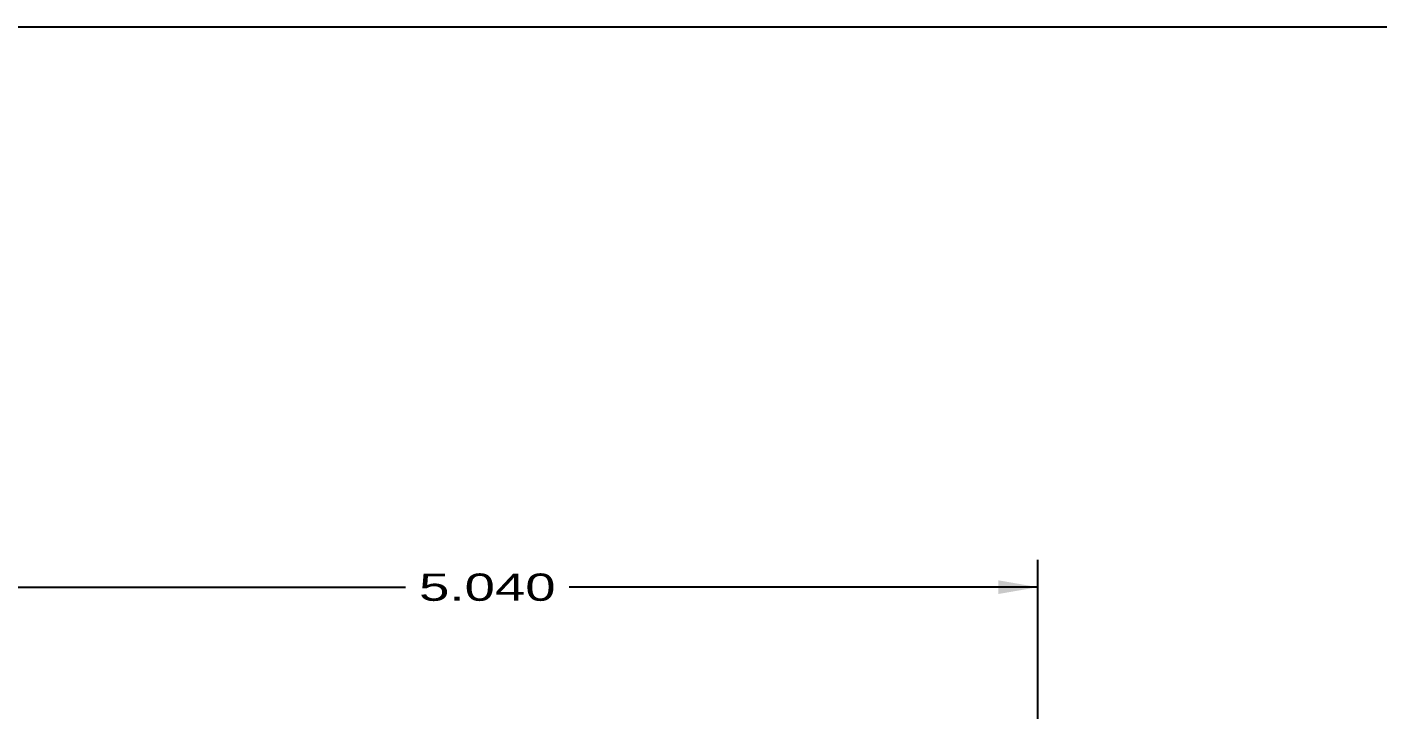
# Model space of a CAD drawing. Header units: inches. Extents: x 0 to 22, y 0 to 17.
# Drawn here: x 3.3 to 9.49, y 13.88 to 17 of the extents above; entities that cross this region are included whole.
import ezdxf
from ezdxf.enums import TextEntityAlignment as Align

# ---------------------------------------------------------------- set-up
doc = ezdxf.new("R2010")
doc.units = ezdxf.units.IN
doc.header["$LTSCALE"] = 1.21
doc.header["$MEASUREMENT"] = 0
doc.layers.get('0').update_dxf_attribs({"linetype": 'CONTINUOUS'})
doc.dimstyles.new('DIMSTYLE_1', dxfattribs={"dimtxt": 0.125, "dimasz": 0.18, "dimexe": 0.125, "dimexo": 0.0625, "dimgap": 0.0625, "dimtad": 0, "dimtih": 1, "dimtoh": 1, "dimdec": 3, "dimzin": 4, "dimdsep": 46, "dimtxsty": 'Standard', "dimblk": '_FILLED', "dimblk1": '_FILLED', "dimblk2": '_FILLED', "dimcen": 0.09, "dimadec": 0, "dimazin": 0, "dimtp": 0.001, "dimtm": 0.001, "dimtfac": 1, "dimtdec": 3, "dimtofl": 0, "dimtmove": 0, "dimatfit": 3, "dimldrblk": '_FILLED', "dimfxl": 0, "dimtolj": 1, "dimtzin": 4, "dimarcsym": 0})

# ---------------------------------------------------------------- blocks, each defined once
blk = doc.blocks.new('_FILLED')
at = {"color": 0, "linetype": 'ByBlock'}
blk.add_solid([(0, 0), (-1, 0.174), (-1, -0.174)], dxfattribs=at)
blk = doc.blocks.new('*D1')
at = {"color": 2, "linetype": 'Continuous'}
for p, q in [((2.8925, 12.4221), (2.8925, 14.5592)), ((7.9324, 12.4221), (7.9324, 14.5592)), ((2.8925, 14.4342), (5.0374, 14.4342)), ((7.9324, 14.4342), (5.7874, 14.4342))]:
    blk.add_line(p, q, dxfattribs=at)
at = {"color": 2, "linetype": 'Continuous', "xscale": 0.18, "yscale": 0.18, "zscale": 0.18, "rotation": 180}
blk.add_blockref('_FILLED', (2.8925, 14.4342), dxfattribs=at)
at = {"color": 2, "linetype": 'Continuous', "xscale": 0.18, "yscale": 0.18, "zscale": 0.18}
blk.add_blockref('_FILLED', (7.9324, 14.4342), dxfattribs=at)
at = {"color": 2, "linetype": 'Continuous', "width": 1.249576}
blk.add_text('5.040', height=0.125, dxfattribs=at).set_placement((5.0999, 14.3717), (5.7249, 14.3717), align=Align.FIT)

msp = doc.modelspace()

# ---------------------------------------------------------------- linework, layer by layer
at = {"color": 7, "linetype": 'Continuous'}
msp.add_line((0, 17), (22, 17), dxfattribs=at)

# ---------------------------------------------------------------- dimensions: what is measured, and where the dimension line sits
at = {"color": 2, "linetype": 'Continuous'}
dim = msp.add_linear_dim(base=(7.9324, 14.4342), p1=(2.8925, 12.3596), p2=(7.9324, 12.3596), dimstyle='DIMSTYLE_1', dxfattribs=at)
dim.commit()
dim.dimension.update_dxf_attribs({"geometry": '*D1', "text_midpoint": (5.4124, 14.4342), "dimtype": 160})

doc.saveas('drawing.dxf')
